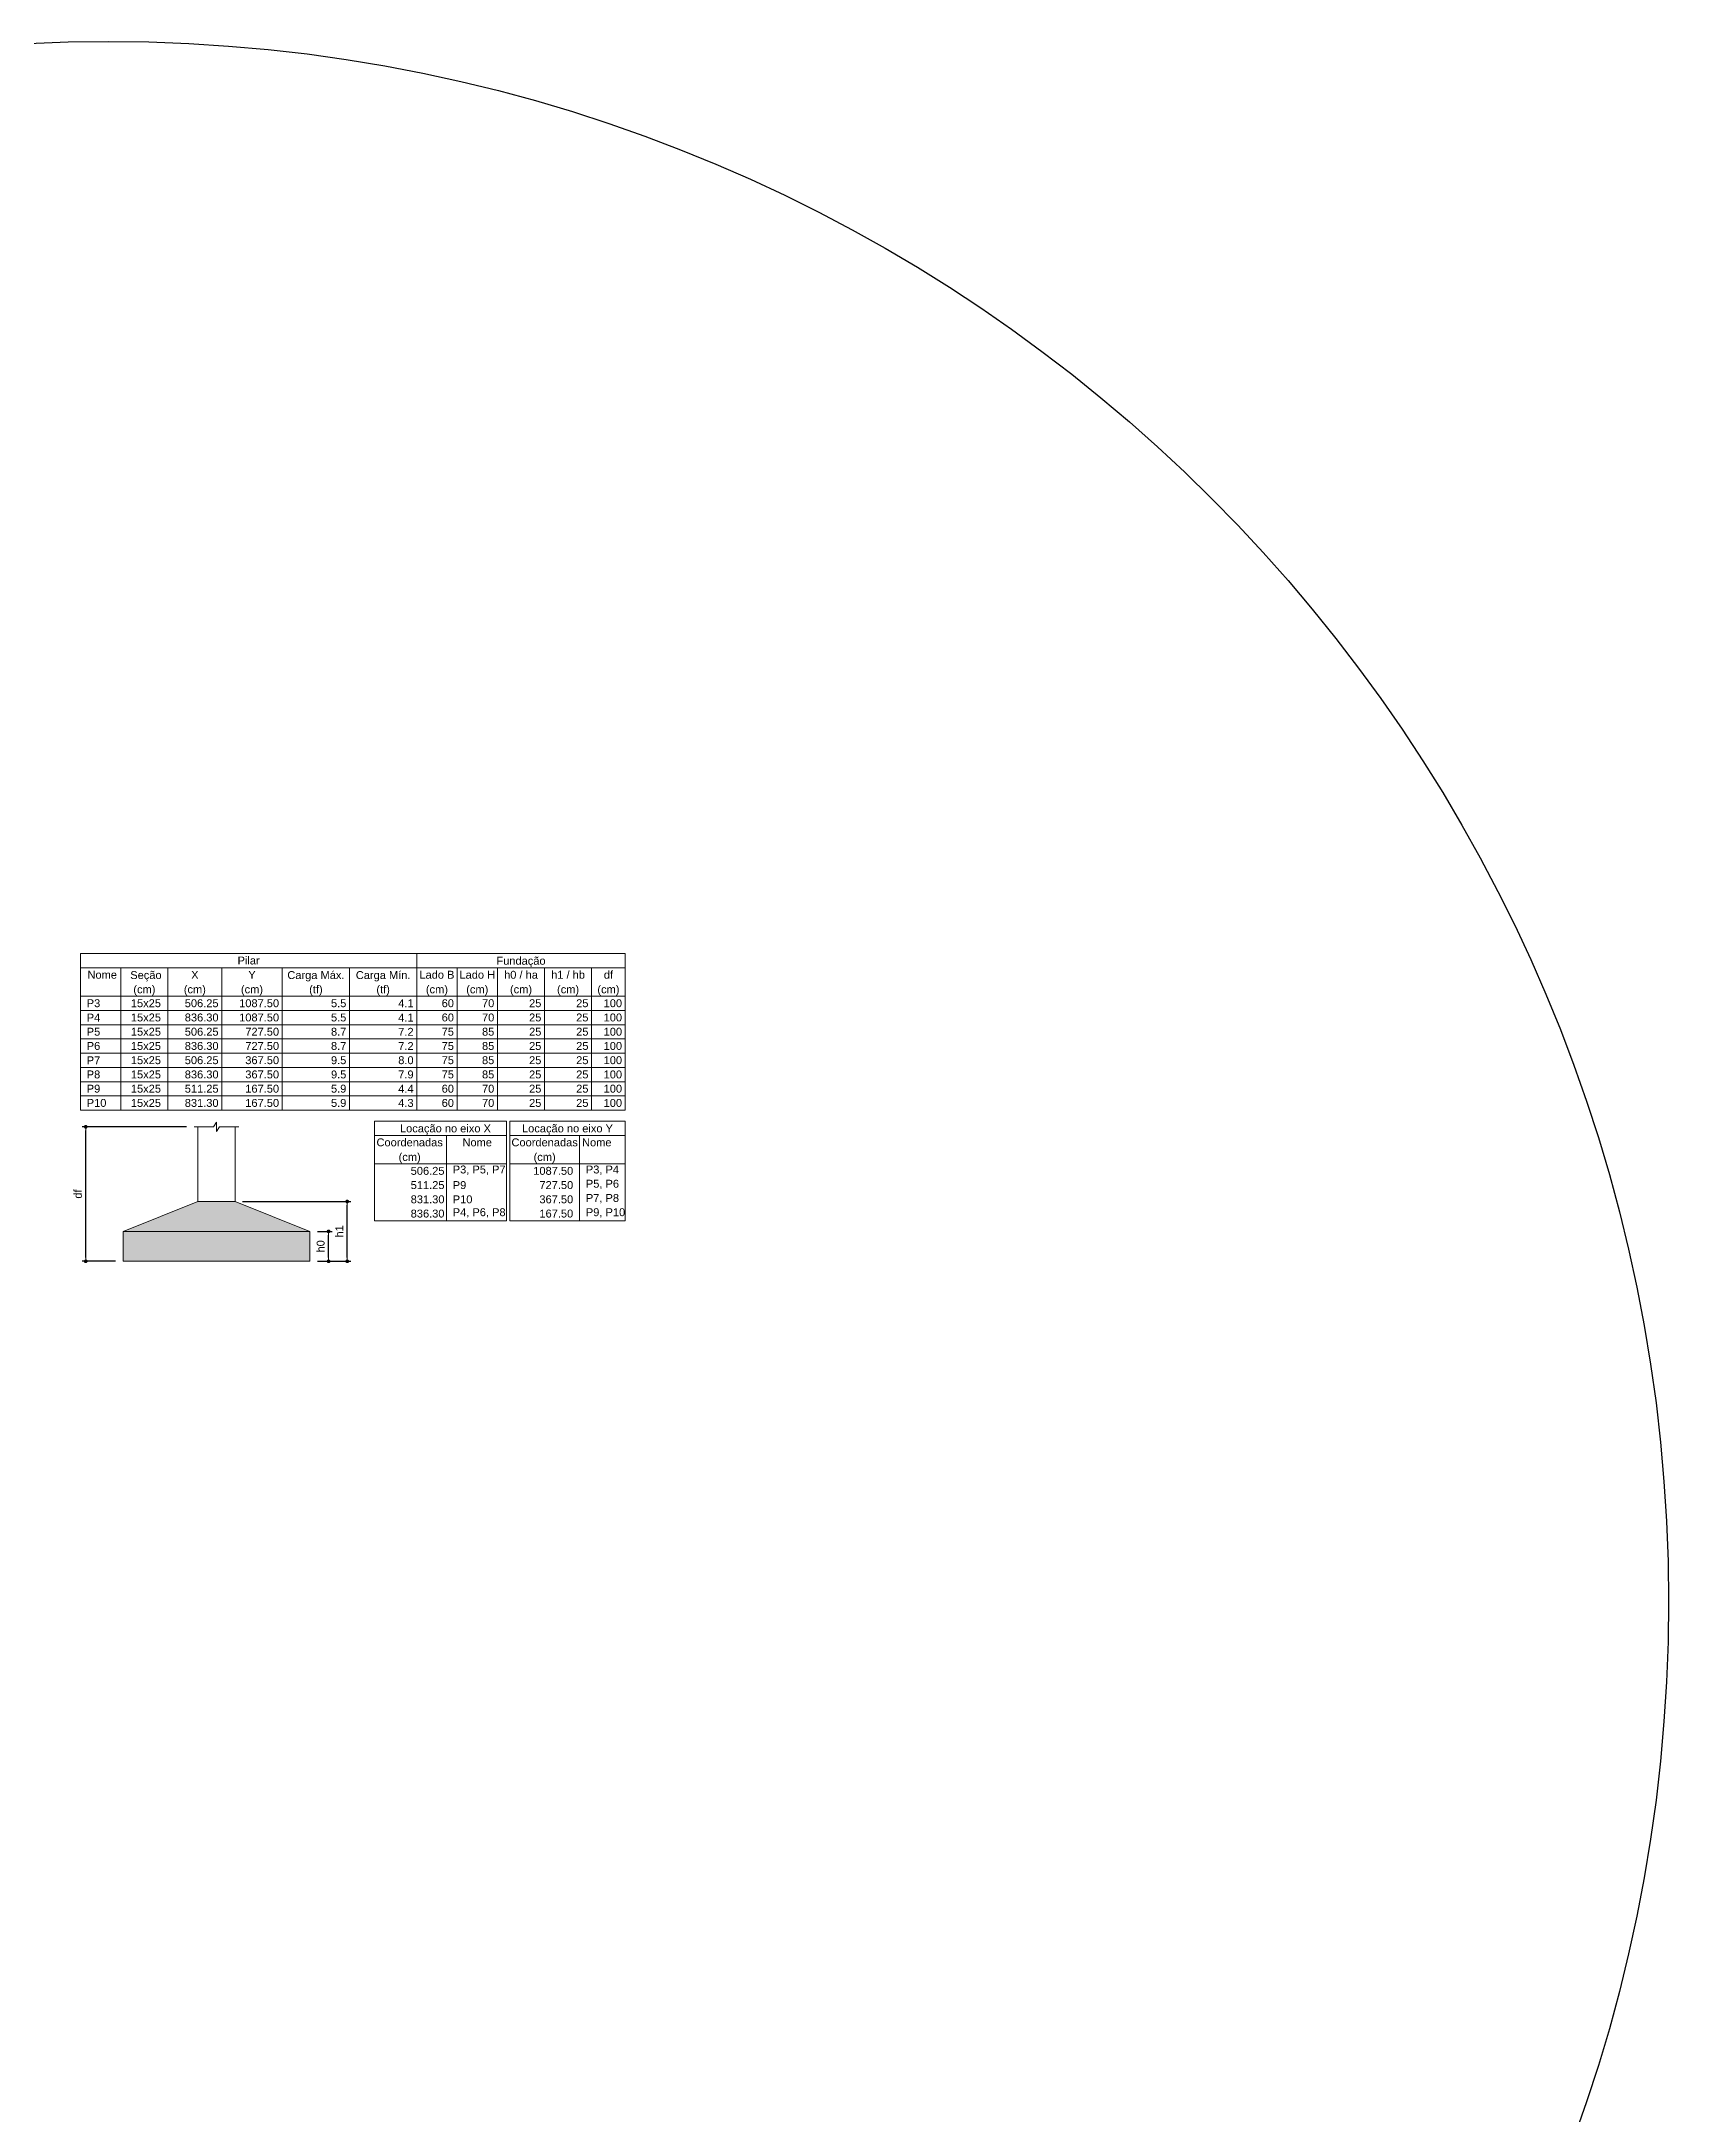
# Model space of a CAD drawing. Extents: x 5006 to 5323, y 875 to 3681.
# Drawn here: x 5230.2 to 5273.8, y 3625.6 to 3681.1 of the extents above; entities that cross this region are included whole.
import ezdxf

# ---------------------------------------------------------------- set-up
doc = ezdxf.new("R2010")
doc.units = 0
doc.header["$LTSCALE"] = 2
for name, color, linetype, lineweight in [('LC-Cotas', 7, 'Continuous', 5), ('LC-Hachuras das sapatas', 43, 'Continuous', 5), ('LC-Seção das fundações', 7, 'Continuous', 5), ('LC-Tabelas', 1, 'Continuous', 20), ('LC-Textos das tabelas', 5, 'Continuous', 5)]:
    doc.layers.add(name, color=color, linetype=linetype, lineweight=lineweight)
doc.styles.add('ARIAL', font='arial.ttf')
doc.styles.get("Standard").update_dxf_attribs({"font": 'arial.ttf'})
doc.dimstyles.new('UM_1.000000', dxfattribs={"dimtxt": 0.18, "dimasz": 0.1, "dimexe": 0.1, "dimexo": 0.2, "dimgap": 0, "dimtad": 1, "dimtih": 1, "dimtoh": 1, "dimdec": 1, "dimzin": 0, "dimdsep": 46, "dimtxsty": 'Standard', "dimcen": 0.09, "dimdle": 0.1, "dimadec": 1, "dimazin": 2, "dimtfac": 1, "dimtdec": 4, "dimtofl": 0, "dimtmove": 0, "dimatfit": 3, "dimfxl": 1, "dimtolj": 1, "dimarcsym": 0})

# ---------------------------------------------------------------- blocks, each defined once
blk = doc.blocks.new('_DOT')
at = {"color": 0, "linetype": 'ByBlock'}
blk.add_line((-0.5, 0), (-1, 0), dxfattribs=at)
at = {"color": 0, "linetype": 'ByBlock', "const_width": 0.5}
blk.add_lwpolyline([(-0.25, 0, 1), (0.25, 0, 1)], format="xyb", close=True, dxfattribs=at)
blk = doc.blocks.new('*D707')
at = {"layer": 'Defpoints', "color": 0, "transparency": 16777216}
for p in [(5231.402, 3652.075), (5234.302, 3652.075), (5232.402, 3648.475)]:
    blk.add_point(p, dxfattribs=at)
at = {"layer": 'LC-Cotas', "color": 0, "lineweight": -2, "transparency": 16777216}
for p, q in [((5234.102, 3652.075), (5231.302, 3652.075)), ((5231.402, 3648.575), (5231.402, 3651.975)), ((5232.202, 3648.475), (5231.302, 3648.475))]:
    blk.add_line(p, q, dxfattribs=at)
at = {"layer": 'LC-Cotas', "color": 0, "lineweight": -2, "transparency": 16777216, "xscale": 0.1, "yscale": 0.1, "zscale": 0.1}
for p, rotation in [((5231.402, 3652.075), 90), ((5231.402, 3648.475), 270)]:
    blk.add_blockref('_DOT', p, dxfattribs=dict(at, rotation=rotation))
at = {"layer": 'LC-Cotas', "transparency": 16777216, "insert": (5231.191, 3650.275), "char_height": 0.2118, "attachment_point": 5, "rotation": 90, "style": 'ARIAL'}
blk.add_mtext('\\A1;df', dxfattribs=at)
blk = doc.blocks.new('*D708')
at = {"layer": 'Defpoints', "color": 0, "transparency": 16777216}
for p in [(5237.402, 3649.275), (5237.902, 3649.275), (5237.402, 3648.475)]:
    blk.add_point(p, dxfattribs=at)
at = {"layer": 'LC-Cotas', "color": 0, "lineweight": -2, "transparency": 16777216}
for p, q in [((5237.602, 3649.275), (5238.002, 3649.275)), ((5237.902, 3648.575), (5237.902, 3649.175)), ((5237.602, 3648.475), (5238.002, 3648.475))]:
    blk.add_line(p, q, dxfattribs=at)
at = {"layer": 'LC-Cotas', "color": 0, "lineweight": -2, "transparency": 16777216, "xscale": 0.1, "yscale": 0.1, "zscale": 0.1}
for p, rotation in [((5237.902, 3649.275), 90), ((5237.902, 3648.475), 270)]:
    blk.add_blockref('_DOT', p, dxfattribs=dict(at, rotation=rotation))
at = {"layer": 'LC-Cotas', "transparency": 16777216, "insert": (5237.691, 3648.875), "char_height": 0.2118, "attachment_point": 5, "rotation": 90, "style": 'ARIAL'}
blk.add_mtext('\\A1;h0', dxfattribs=at)
blk = doc.blocks.new('*D709')
at = {"layer": 'Defpoints', "color": 0, "transparency": 16777216}
for p in [(5235.402, 3650.075), (5238.402, 3650.075), (5237.402, 3648.475)]:
    blk.add_point(p, dxfattribs=at)
at = {"layer": 'LC-Cotas', "color": 0, "lineweight": -2, "transparency": 16777216}
for p, q in [((5235.602, 3650.075), (5238.502, 3650.075)), ((5238.402, 3648.575), (5238.402, 3649.975)), ((5237.602, 3648.475), (5238.502, 3648.475))]:
    blk.add_line(p, q, dxfattribs=at)
at = {"layer": 'LC-Cotas', "color": 0, "lineweight": -2, "transparency": 16777216, "xscale": 0.1, "yscale": 0.1, "zscale": 0.1}
for p, rotation in [((5238.402, 3650.075), 90), ((5238.402, 3648.475), 270)]:
    blk.add_blockref('_DOT', p, dxfattribs=dict(at, rotation=rotation))
at = {"layer": 'LC-Cotas', "transparency": 16777216, "insert": (5238.191, 3649.275), "char_height": 0.2118, "attachment_point": 5, "rotation": 90, "style": 'ARIAL'}
blk.add_mtext('\\A1;h1', dxfattribs=at)

msp = doc.modelspace()

# ---------------------------------------------------------------- hatches: boundary and pattern name
at = {"layer": 'LC-Hachuras das sapatas', "linetype": 'Continuous'}
msp.add_hatch(color=256, dxfattribs=at).paths.add_polyline_path([(5232.4024, 3648.4754), (5237.4024, 3648.4754), (5237.4024, 3649.2754), (5235.4024, 3650.0754), (5234.4024, 3650.0754), (5232.4024, 3649.2754), (5232.4024, 3648.4754)])

# ---------------------------------------------------------------- linework, layer by layer
msp.add_circle((5232.0127, 3639.3657), 41.7611)
at = {"layer": 'LC-Seção das fundações'}
for p, q in [((5234.4024, 3652.0754), (5234.4024, 3650.0754)), ((5235.4024, 3652.0754), (5235.4024, 3650.0754)), ((5232.4024, 3649.2754), (5237.4024, 3649.2754))]:
    msp.add_line(p, q, dxfattribs=at)
msp.add_lwpolyline([(5234.3024, 3652.0754), (5234.8184, 3652.0754), (5234.9024, 3652.2014), (5234.9024, 3651.9494), (5234.9864, 3652.0754), (5235.5024, 3652.0754)], dxfattribs=at)
msp.add_lwpolyline([(5232.4024, 3648.4754), (5237.4024, 3648.4754), (5237.4024, 3649.2754), (5235.4024, 3650.0754), (5234.4024, 3650.0754), (5232.4024, 3649.2754), (5232.4024, 3648.4754)], close=True, dxfattribs=at)
at = {"layer": 'LC-Tabelas'}
for p, q in [((5239.1315, 3652.2273), (5242.664, 3652.2273)), ((5239.1315, 3652.2273), (5239.1315, 3649.5586)), ((5242.664, 3652.2273), (5242.664, 3649.5586)), ((5242.7532, 3652.2273), (5245.8444, 3652.2273)), ((5242.7532, 3652.2273), (5242.7532, 3649.5586)), ((5245.8444, 3652.2273), (5245.8444, 3649.5586)), ((5239.1315, 3651.8461), (5242.664, 3651.8461)), ((5241.0579, 3651.8461), (5241.0579, 3649.5586)), ((5242.7532, 3651.8461), (5245.8444, 3651.8461)), ((5244.6209, 3651.8461), (5244.6209, 3649.5586)), ((5239.1315, 3651.0836), (5242.664, 3651.0836)), ((5242.7532, 3651.0836), (5245.8444, 3651.0836)), ((5239.1315, 3649.5586), (5242.664, 3649.5586)), ((5242.7532, 3649.5586), (5245.8444, 3649.5586))]:
    msp.add_line(p, q, dxfattribs=at)
for points in [[(5231.262, 3656.3329), (5231.262, 3656.7141), (5240.2635, 3656.7141), (5240.2635, 3656.3329), (5231.262, 3656.3329)], [(5231.262, 3655.5704), (5231.262, 3656.3329), (5232.3421, 3656.3329), (5232.3421, 3655.5704), (5231.262, 3655.5704)], [(5232.3421, 3655.5704), (5232.3421, 3656.3329), (5233.6024, 3656.3329), (5233.6024, 3655.5704), (5232.3421, 3655.5704)], [(5233.6024, 3655.5704), (5233.6024, 3656.3329), (5235.0426, 3656.3329), (5235.0426, 3655.5704), (5233.6024, 3655.5704)], [(5235.0426, 3655.5704), (5235.0426, 3656.3329), (5236.6629, 3656.3329), (5236.6629, 3655.5704), (5235.0426, 3655.5704)], [(5236.6629, 3655.5704), (5236.6629, 3656.3329), (5238.4632, 3656.3329), (5238.4632, 3655.5704), (5236.6629, 3655.5704)], [(5238.4632, 3655.5704), (5238.4632, 3656.3329), (5240.2635, 3656.3329), (5240.2635, 3655.5704), (5238.4632, 3655.5704)], [(5240.2635, 3656.3329), (5240.2635, 3656.7141), (5245.8444, 3656.7141), (5245.8444, 3656.3329), (5240.2635, 3656.3329)], [(5240.2635, 3655.5704), (5240.2635, 3656.3329), (5241.3436, 3656.3329), (5241.3436, 3655.5704), (5240.2635, 3655.5704)], [(5241.3436, 3655.5704), (5241.3436, 3656.3329), (5242.4238, 3656.3329), (5242.4238, 3655.5704), (5241.3436, 3655.5704)], [(5242.4238, 3655.5704), (5242.4238, 3656.3329), (5243.684, 3656.3329), (5243.684, 3655.5704), (5242.4238, 3655.5704)], [(5243.684, 3655.5704), (5243.684, 3656.3329), (5244.9442, 3656.3329), (5244.9442, 3655.5704), (5243.684, 3655.5704)], [(5244.9442, 3655.5704), (5244.9442, 3656.3329), (5245.8444, 3656.3329), (5245.8444, 3655.5704), (5244.9442, 3655.5704)], [(5231.262, 3655.1892), (5231.262, 3655.5704), (5232.3421, 3655.5704), (5232.3421, 3655.1892), (5231.262, 3655.1892)], [(5232.3421, 3655.1892), (5232.3421, 3655.5704), (5233.6024, 3655.5704), (5233.6024, 3655.1892), (5232.3421, 3655.1892)], [(5233.6024, 3655.1892), (5233.6024, 3655.5704), (5235.0426, 3655.5704), (5235.0426, 3655.1892), (5233.6024, 3655.1892)], [(5235.0426, 3655.1892), (5235.0426, 3655.5704), (5236.6629, 3655.5704), (5236.6629, 3655.1892), (5235.0426, 3655.1892)], [(5236.6629, 3655.1892), (5236.6629, 3655.5704), (5238.4632, 3655.5704), (5238.4632, 3655.1892), (5236.6629, 3655.1892)], [(5238.4632, 3655.1892), (5238.4632, 3655.5704), (5240.2635, 3655.5704), (5240.2635, 3655.1892), (5238.4632, 3655.1892)], [(5240.2635, 3655.1892), (5240.2635, 3655.5704), (5241.3436, 3655.5704), (5241.3436, 3655.1892), (5240.2635, 3655.1892)], [(5241.3436, 3655.1892), (5241.3436, 3655.5704), (5242.4238, 3655.5704), (5242.4238, 3655.1892), (5241.3436, 3655.1892)], [(5242.4238, 3655.1892), (5242.4238, 3655.5704), (5243.684, 3655.5704), (5243.684, 3655.1892), (5242.4238, 3655.1892)], [(5243.684, 3655.1892), (5243.684, 3655.5704), (5244.9442, 3655.5704), (5244.9442, 3655.1892), (5243.684, 3655.1892)], [(5244.9442, 3655.1892), (5244.9442, 3655.5704), (5245.8444, 3655.5704), (5245.8444, 3655.1892), (5244.9442, 3655.1892)], [(5231.262, 3654.8079), (5231.262, 3655.1892), (5232.3421, 3655.1892), (5232.3421, 3654.8079), (5231.262, 3654.8079)], [(5231.262, 3654.4267), (5231.262, 3654.8079), (5232.3421, 3654.8079), (5232.3421, 3654.4267), (5231.262, 3654.4267)], [(5232.3421, 3654.8079), (5232.3421, 3655.1892), (5233.6024, 3655.1892), (5233.6024, 3654.8079), (5232.3421, 3654.8079)], [(5232.3421, 3654.4267), (5232.3421, 3654.8079), (5233.6024, 3654.8079), (5233.6024, 3654.4267), (5232.3421, 3654.4267)], [(5233.6024, 3654.8079), (5233.6024, 3655.1892), (5235.0426, 3655.1892), (5235.0426, 3654.8079), (5233.6024, 3654.8079)], [(5233.6024, 3654.4267), (5233.6024, 3654.8079), (5235.0426, 3654.8079), (5235.0426, 3654.4267), (5233.6024, 3654.4267)], [(5235.0426, 3654.8079), (5235.0426, 3655.1892), (5236.6629, 3655.1892), (5236.6629, 3654.8079), (5235.0426, 3654.8079)], [(5235.0426, 3654.4267), (5235.0426, 3654.8079), (5236.6629, 3654.8079), (5236.6629, 3654.4267), (5235.0426, 3654.4267)], [(5236.6629, 3654.8079), (5236.6629, 3655.1892), (5238.4632, 3655.1892), (5238.4632, 3654.8079), (5236.6629, 3654.8079)], [(5236.6629, 3654.4267), (5236.6629, 3654.8079), (5238.4632, 3654.8079), (5238.4632, 3654.4267), (5236.6629, 3654.4267)], [(5238.4632, 3654.8079), (5238.4632, 3655.1892), (5240.2635, 3655.1892), (5240.2635, 3654.8079), (5238.4632, 3654.8079)], [(5238.4632, 3654.4267), (5238.4632, 3654.8079), (5240.2635, 3654.8079), (5240.2635, 3654.4267), (5238.4632, 3654.4267)], [(5240.2635, 3654.8079), (5240.2635, 3655.1892), (5241.3436, 3655.1892), (5241.3436, 3654.8079), (5240.2635, 3654.8079)], [(5240.2635, 3654.4267), (5240.2635, 3654.8079), (5241.3436, 3654.8079), (5241.3436, 3654.4267), (5240.2635, 3654.4267)], [(5241.3436, 3654.8079), (5241.3436, 3655.1892), (5242.4238, 3655.1892), (5242.4238, 3654.8079), (5241.3436, 3654.8079)], [(5241.3436, 3654.4267), (5241.3436, 3654.8079), (5242.4238, 3654.8079), (5242.4238, 3654.4267), (5241.3436, 3654.4267)], [(5242.4238, 3654.8079), (5242.4238, 3655.1892), (5243.684, 3655.1892), (5243.684, 3654.8079), (5242.4238, 3654.8079)], [(5242.4238, 3654.4267), (5242.4238, 3654.8079), (5243.684, 3654.8079), (5243.684, 3654.4267), (5242.4238, 3654.4267)], [(5243.684, 3654.8079), (5243.684, 3655.1892), (5244.9442, 3655.1892), (5244.9442, 3654.8079), (5243.684, 3654.8079)], [(5243.684, 3654.4267), (5243.684, 3654.8079), (5244.9442, 3654.8079), (5244.9442, 3654.4267), (5243.684, 3654.4267)], [(5244.9442, 3654.8079), (5244.9442, 3655.1892), (5245.8444, 3655.1892), (5245.8444, 3654.8079), (5244.9442, 3654.8079)], [(5244.9442, 3654.4267), (5244.9442, 3654.8079), (5245.8444, 3654.8079), (5245.8444, 3654.4267), (5244.9442, 3654.4267)], [(5231.262, 3654.0455), (5231.262, 3654.4267), (5232.3421, 3654.4267), (5232.3421, 3654.0455), (5231.262, 3654.0455)], [(5232.3421, 3654.0455), (5232.3421, 3654.4267), (5233.6024, 3654.4267), (5233.6024, 3654.0455), (5232.3421, 3654.0455)], [(5233.6024, 3654.0455), (5233.6024, 3654.4267), (5235.0426, 3654.4267), (5235.0426, 3654.0455), (5233.6024, 3654.0455)], [(5235.0426, 3654.0455), (5235.0426, 3654.4267), (5236.6629, 3654.4267), (5236.6629, 3654.0455), (5235.0426, 3654.0455)], [(5236.6629, 3654.0455), (5236.6629, 3654.4267), (5238.4632, 3654.4267), (5238.4632, 3654.0455), (5236.6629, 3654.0455)], [(5238.4632, 3654.0455), (5238.4632, 3654.4267), (5240.2635, 3654.4267), (5240.2635, 3654.0455), (5238.4632, 3654.0455)], [(5240.2635, 3654.0455), (5240.2635, 3654.4267), (5241.3436, 3654.4267), (5241.3436, 3654.0455), (5240.2635, 3654.0455)], [(5241.3436, 3654.0455), (5241.3436, 3654.4267), (5242.4238, 3654.4267), (5242.4238, 3654.0455), (5241.3436, 3654.0455)], [(5242.4238, 3654.0455), (5242.4238, 3654.4267), (5243.684, 3654.4267), (5243.684, 3654.0455), (5242.4238, 3654.0455)], [(5243.684, 3654.0455), (5243.684, 3654.4267), (5244.9442, 3654.4267), (5244.9442, 3654.0455), (5243.684, 3654.0455)], [(5244.9442, 3654.0455), (5244.9442, 3654.4267), (5245.8444, 3654.4267), (5245.8444, 3654.0455), (5244.9442, 3654.0455)], [(5231.262, 3653.6642), (5231.262, 3654.0455), (5232.3421, 3654.0455), (5232.3421, 3653.6642), (5231.262, 3653.6642)], [(5231.262, 3653.283), (5231.262, 3653.6642), (5232.3421, 3653.6642), (5232.3421, 3653.283), (5231.262, 3653.283)], [(5232.3421, 3653.6642), (5232.3421, 3654.0455), (5233.6024, 3654.0455), (5233.6024, 3653.6642), (5232.3421, 3653.6642)], [(5232.3421, 3653.283), (5232.3421, 3653.6642), (5233.6024, 3653.6642), (5233.6024, 3653.283), (5232.3421, 3653.283)], [(5233.6024, 3653.6642), (5233.6024, 3654.0455), (5235.0426, 3654.0455), (5235.0426, 3653.6642), (5233.6024, 3653.6642)], [(5233.6024, 3653.283), (5233.6024, 3653.6642), (5235.0426, 3653.6642), (5235.0426, 3653.283), (5233.6024, 3653.283)], [(5235.0426, 3653.6642), (5235.0426, 3654.0455), (5236.6629, 3654.0455), (5236.6629, 3653.6642), (5235.0426, 3653.6642)], [(5235.0426, 3653.283), (5235.0426, 3653.6642), (5236.6629, 3653.6642), (5236.6629, 3653.283), (5235.0426, 3653.283)], [(5236.6629, 3653.6642), (5236.6629, 3654.0455), (5238.4632, 3654.0455), (5238.4632, 3653.6642), (5236.6629, 3653.6642)], [(5236.6629, 3653.283), (5236.6629, 3653.6642), (5238.4632, 3653.6642), (5238.4632, 3653.283), (5236.6629, 3653.283)], [(5238.4632, 3653.6642), (5238.4632, 3654.0455), (5240.2635, 3654.0455), (5240.2635, 3653.6642), (5238.4632, 3653.6642)], [(5238.4632, 3653.283), (5238.4632, 3653.6642), (5240.2635, 3653.6642), (5240.2635, 3653.283), (5238.4632, 3653.283)], [(5240.2635, 3653.6642), (5240.2635, 3654.0455), (5241.3436, 3654.0455), (5241.3436, 3653.6642), (5240.2635, 3653.6642)], [(5240.2635, 3653.283), (5240.2635, 3653.6642), (5241.3436, 3653.6642), (5241.3436, 3653.283), (5240.2635, 3653.283)], [(5241.3436, 3653.6642), (5241.3436, 3654.0455), (5242.4238, 3654.0455), (5242.4238, 3653.6642), (5241.3436, 3653.6642)], [(5241.3436, 3653.283), (5241.3436, 3653.6642), (5242.4238, 3653.6642), (5242.4238, 3653.283), (5241.3436, 3653.283)], [(5242.4238, 3653.6642), (5242.4238, 3654.0455), (5243.684, 3654.0455), (5243.684, 3653.6642), (5242.4238, 3653.6642)], [(5242.4238, 3653.283), (5242.4238, 3653.6642), (5243.684, 3653.6642), (5243.684, 3653.283), (5242.4238, 3653.283)], [(5243.684, 3653.6642), (5243.684, 3654.0455), (5244.9442, 3654.0455), (5244.9442, 3653.6642), (5243.684, 3653.6642)], [(5243.684, 3653.283), (5243.684, 3653.6642), (5244.9442, 3653.6642), (5244.9442, 3653.283), (5243.684, 3653.283)], [(5244.9442, 3653.6642), (5244.9442, 3654.0455), (5245.8444, 3654.0455), (5245.8444, 3653.6642), (5244.9442, 3653.6642)], [(5244.9442, 3653.283), (5244.9442, 3653.6642), (5245.8444, 3653.6642), (5245.8444, 3653.283), (5244.9442, 3653.283)], [(5231.262, 3652.9017), (5231.262, 3653.283), (5232.3421, 3653.283), (5232.3421, 3652.9017), (5231.262, 3652.9017)], [(5232.3421, 3652.9017), (5232.3421, 3653.283), (5233.6024, 3653.283), (5233.6024, 3652.9017), (5232.3421, 3652.9017)], [(5233.6024, 3652.9017), (5233.6024, 3653.283), (5235.0426, 3653.283), (5235.0426, 3652.9017), (5233.6024, 3652.9017)], [(5235.0426, 3652.9017), (5235.0426, 3653.283), (5236.6629, 3653.283), (5236.6629, 3652.9017), (5235.0426, 3652.9017)], [(5236.6629, 3652.9017), (5236.6629, 3653.283), (5238.4632, 3653.283), (5238.4632, 3652.9017), (5236.6629, 3652.9017)], [(5238.4632, 3652.9017), (5238.4632, 3653.283), (5240.2635, 3653.283), (5240.2635, 3652.9017), (5238.4632, 3652.9017)], [(5240.2635, 3652.9017), (5240.2635, 3653.283), (5241.3436, 3653.283), (5241.3436, 3652.9017), (5240.2635, 3652.9017)], [(5241.3436, 3652.9017), (5241.3436, 3653.283), (5242.4238, 3653.283), (5242.4238, 3652.9017), (5241.3436, 3652.9017)], [(5242.4238, 3652.9017), (5242.4238, 3653.283), (5243.684, 3653.283), (5243.684, 3652.9017), (5242.4238, 3652.9017)], [(5243.684, 3652.9017), (5243.684, 3653.283), (5244.9442, 3653.283), (5244.9442, 3652.9017), (5243.684, 3652.9017)], [(5244.9442, 3652.9017), (5244.9442, 3653.283), (5245.8444, 3653.283), (5245.8444, 3652.9017), (5244.9442, 3652.9017)], [(5231.262, 3652.5205), (5231.262, 3652.9017), (5232.3421, 3652.9017), (5232.3421, 3652.5205), (5231.262, 3652.5205)], [(5232.3421, 3652.5205), (5232.3421, 3652.9017), (5233.6024, 3652.9017), (5233.6024, 3652.5205), (5232.3421, 3652.5205)], [(5233.6024, 3652.5205), (5233.6024, 3652.9017), (5235.0426, 3652.9017), (5235.0426, 3652.5205), (5233.6024, 3652.5205)], [(5235.0426, 3652.5205), (5235.0426, 3652.9017), (5236.6629, 3652.9017), (5236.6629, 3652.5205), (5235.0426, 3652.5205)], [(5236.6629, 3652.5205), (5236.6629, 3652.9017), (5238.4632, 3652.9017), (5238.4632, 3652.5205), (5236.6629, 3652.5205)], [(5238.4632, 3652.5205), (5238.4632, 3652.9017), (5240.2635, 3652.9017), (5240.2635, 3652.5205), (5238.4632, 3652.5205)], [(5240.2635, 3652.5205), (5240.2635, 3652.9017), (5241.3436, 3652.9017), (5241.3436, 3652.5205), (5240.2635, 3652.5205)], [(5241.3436, 3652.5205), (5241.3436, 3652.9017), (5242.4238, 3652.9017), (5242.4238, 3652.5205), (5241.3436, 3652.5205)], [(5242.4238, 3652.5205), (5242.4238, 3652.9017), (5243.684, 3652.9017), (5243.684, 3652.5205), (5242.4238, 3652.5205)], [(5243.684, 3652.5205), (5243.684, 3652.9017), (5244.9442, 3652.9017), (5244.9442, 3652.5205), (5243.684, 3652.5205)], [(5244.9442, 3652.5205), (5244.9442, 3652.9017), (5245.8444, 3652.9017), (5245.8444, 3652.5205), (5244.9442, 3652.5205)]]:
    msp.add_lwpolyline(points, close=True, dxfattribs=at)

# ---------------------------------------------------------------- texts
at = {"layer": 'LC-Textos das tabelas', "linetype": 'Continuous', "char_height": 0.2118, "line_spacing_factor": 0.798, "style": 'ARIAL'}
for s, insert, width, attachment_point in [('Pilar', (5235.7627, 3656.4176), 1.186844, 8), ('Fundação', (5243.0543, 3656.348), 2.638751, 8), (' Nome ', (5231.8021, 3656.0364), 1.912219, 8), (' Seção ', (5232.9723, 3655.966), 2.011871, 8), ('(cm)', (5232.9723, 3655.585), 1.185975, 8), ('(cm)', (5234.3223, 3655.585), 1.185975, 8), ('X', (5234.3225, 3656.0364), 0.395711, 8), ('(cm)', (5235.8523, 3655.585), 1.185975, 8), ('Y', (5235.8527, 3656.0364), 0.395711, 8), ('Carga Máx.', (5237.5633, 3655.966), 3.066328, 8), ('(tf)', (5237.5633, 3655.585), 0.724795, 8), ('Carga Mín.', (5239.3633, 3655.966), 2.934521, 8), ('(tf)', (5239.3633, 3655.585), 0.724795, 8), ('Lado B', (5240.8036, 3656.0364), 1.880353, 8), ('(cm)', (5240.8033, 3655.585), 1.185975, 8), ('Lado H', (5241.8837, 3656.0364), 1.913088, 8), ('(cm)', (5241.8833, 3655.585), 1.185975, 8), ('h0 / ha', (5243.0539, 3656.0364), 1.814305, 8), ('(cm)', (5243.0543, 3655.585), 1.185975, 8), ('h1 / hb', (5244.3141, 3656.0364), 1.814305, 8), ('(cm)', (5244.3143, 3655.585), 1.185975, 8), ('(cm)', (5245.3943, 3655.585), 1.185975, 8), ('df', (5245.3943, 3656.0364), 0.494784, 8), (' P3 ', (5231.3467, 3655.2739), 1.055327, 7), (' 15x25 ', (5232.9722, 3655.2739), 1.946112, 8), (' 506.25 ', (5234.9579, 3655.2739), 2.144257, 9), (' 1087.50 ', (5236.5781, 3655.2739), 2.47421, 9), (' 5.5 ', (5238.3784, 3655.2739), 1.154399, 9), (' 4.1 ', (5240.1787, 3655.2739), 1.154399, 9), (' 60 ', (5241.2589, 3655.2739), 0.989568, 9), (' 70 ', (5242.3391, 3655.2739), 0.989568, 9), (' 25 ', (5243.5993, 3655.2739), 0.989568, 9), (' 25 ', (5244.8595, 3655.2739), 0.989568, 9), (' 100 ', (5245.7597, 3655.2739), 1.319521, 9), (' P4 ', (5231.3467, 3654.8927), 1.055327, 7), (' P5 ', (5231.3467, 3654.5114), 1.055327, 7), (' 15x25 ', (5232.9722, 3654.8927), 1.946112, 8), (' 15x25 ', (5232.9722, 3654.5114), 1.946112, 8), (' 506.25 ', (5234.9579, 3654.5114), 2.144257, 9), (' 836.30 ', (5234.9579, 3654.8927), 2.144257, 9), (' 1087.50 ', (5236.5781, 3654.8927), 2.47421, 9), (' 727.50 ', (5236.5781, 3654.5114), 2.144257, 9), (' 5.5 ', (5238.3784, 3654.8927), 1.154399, 9), (' 8.7 ', (5238.3784, 3654.5114), 1.154399, 9), (' 4.1 ', (5240.1787, 3654.8927), 1.154399, 9), (' 7.2 ', (5240.1787, 3654.5114), 1.154399, 9), (' 60 ', (5241.2589, 3654.8927), 0.989568, 9), (' 75 ', (5241.2589, 3654.5114), 0.989568, 9), (' 85 ', (5242.3391, 3654.5114), 0.989568, 9), (' 70 ', (5242.3391, 3654.8927), 0.989568, 9), (' 25 ', (5243.5993, 3654.8927), 0.989568, 9), (' 25 ', (5243.5993, 3654.5114), 0.989568, 9), (' 25 ', (5244.8595, 3654.8927), 0.989568, 9), (' 25 ', (5244.8595, 3654.5114), 0.989568, 9), (' 100 ', (5245.7597, 3654.8927), 1.319521, 9), (' 100 ', (5245.7597, 3654.5114), 1.319521, 9), (' P6 ', (5231.3467, 3654.1302), 1.055327, 7), (' 15x25 ', (5232.9722, 3654.1302), 1.946112, 8), (' 836.30 ', (5234.9579, 3654.1302), 2.144257, 9), (' 727.50 ', (5236.5781, 3654.1302), 2.144257, 9), (' 8.7 ', (5238.3784, 3654.1302), 1.154399, 9), (' 7.2 ', (5240.1787, 3654.1302), 1.154399, 9), (' 75 ', (5241.2589, 3654.1302), 0.989568, 9), (' 85 ', (5242.3391, 3654.1302), 0.989568, 9), (' 25 ', (5243.5993, 3654.1302), 0.989568, 9), (' 25 ', (5244.8595, 3654.1302), 0.989568, 9), (' 100 ', (5245.7597, 3654.1302), 1.319521, 9), (' P7 ', (5231.3467, 3653.7489), 1.055327, 7), (' P8 ', (5231.3467, 3653.3677), 1.055327, 7), (' 15x25 ', (5232.9722, 3653.7489), 1.946112, 8), (' 15x25 ', (5232.9722, 3653.3677), 1.946112, 8), (' 506.25 ', (5234.9579, 3653.7489), 2.144257, 9), (' 836.30 ', (5234.9579, 3653.3677), 2.144257, 9), (' 367.50 ', (5236.5781, 3653.7489), 2.144257, 9), (' 367.50 ', (5236.5781, 3653.3677), 2.144257, 9), (' 9.5 ', (5238.3784, 3653.7489), 1.154399, 9), (' 9.5 ', (5238.3784, 3653.3677), 1.154399, 9), (' 8.0 ', (5240.1787, 3653.7489), 1.154399, 9), (' 7.9 ', (5240.1787, 3653.3677), 1.154399, 9), (' 75 ', (5241.2589, 3653.7489), 0.989568, 9), (' 75 ', (5241.2589, 3653.3677), 0.989568, 9), (' 85 ', (5242.3391, 3653.7489), 0.989568, 9), (' 85 ', (5242.3391, 3653.3677), 0.989568, 9), (' 25 ', (5243.5993, 3653.7489), 0.989568, 9), (' 25 ', (5243.5993, 3653.3677), 0.989568, 9), (' 25 ', (5244.8595, 3653.7489), 0.989568, 9), (' 25 ', (5244.8595, 3653.3677), 0.989568, 9), (' 100 ', (5245.7597, 3653.7489), 1.319521, 9), (' 100 ', (5245.7597, 3653.3677), 1.319521, 9), (' P9 ', (5231.3467, 3652.9865), 1.055327, 7), (' 15x25 ', (5232.9722, 3652.9865), 1.946112, 8), (' 511.25 ', (5234.9579, 3652.9865), 2.144257, 9), (' 167.50 ', (5236.5781, 3652.9865), 2.144257, 9), (' 5.9 ', (5238.3784, 3652.9865), 1.154399, 9), (' 4.4 ', (5240.1787, 3652.9865), 1.154399, 9), (' 60 ', (5241.2589, 3652.9865), 0.989568, 9), (' 70 ', (5242.3391, 3652.9865), 0.989568, 9), (' 25 ', (5243.5993, 3652.9865), 0.989568, 9), (' 25 ', (5244.8595, 3652.9865), 0.989568, 9), (' 100 ', (5245.7597, 3652.9865), 1.319521, 9), (' P10 ', (5231.3467, 3652.6052), 1.385279, 7), (' 15x25 ', (5232.9722, 3652.6052), 1.946112, 8), (' 831.30 ', (5234.9579, 3652.6052), 2.144257, 9), (' 167.50 ', (5236.5781, 3652.6052), 2.144257, 9), (' 5.9 ', (5238.3784, 3652.6052), 1.154399, 9), (' 4.3 ', (5240.1787, 3652.6052), 1.154399, 9), (' 60 ', (5241.2589, 3652.6052), 0.989568, 9), (' 70 ', (5242.3391, 3652.6052), 0.989568, 9), (' 25 ', (5243.5993, 3652.6052), 0.989568, 9), (' 25 ', (5244.8595, 3652.6052), 0.989568, 9), (' 100 ', (5245.7597, 3652.6052), 1.319521, 9), ('Locação no eixo X', (5241.0316, 3651.8612), 4.785018, 8), ('Locação no eixo Y', (5244.2988, 3651.8612), 4.606602, 8), ('Coordenadas', (5240.0737, 3651.5496), 3.581417, 8), ('(cm)', (5240.0733, 3651.0982), 1.192836, 8), ('Nome', (5241.8819, 3651.5496), 1.591418, 8), ('Coordenadas', (5243.687, 3651.5496), 3.581417, 8), ('(cm)', (5243.6866, 3651.0982), 1.192836, 8), ('Nome', (5245.0819, 3651.5496), 1.591418, 8), ('506.25', (5241.0057, 3650.7871), 1.824166, 9), ('P3, P5, P7', (5241.2273, 3650.7871), 2.854078, 7), ('1087.50', (5244.4515, 3650.7871), 2.155833, 9), ('P3, P4', (5244.7904, 3650.7871), 1.792163, 7), ('511.25', (5241.0057, 3650.4058), 1.824166, 9), ('831.30', (5241.0057, 3650.0246), 1.824166, 9), ('P9', (5241.2273, 3650.4058), 0.730248, 7), ('P10', (5241.2273, 3650.0246), 1.061915, 7), ('367.50', (5244.4515, 3650.0246), 1.824166, 9), ('727.50', (5244.4515, 3650.4058), 1.824166, 9), ('P5, P6', (5244.7904, 3650.4058), 1.792163, 7), ('P7, P8', (5244.7904, 3650.0246), 1.792163, 7), ('836.30', (5241.0057, 3649.6434), 1.824166, 9), ('P4, P6, P8', (5241.2273, 3649.6434), 2.854078, 7), ('167.50', (5244.4515, 3649.6434), 1.824166, 9), ('P9, P10', (5244.7904, 3649.6434), 2.12383, 7)]:
    msp.add_mtext(s, dxfattribs=dict(at, insert=insert, width=width, attachment_point=attachment_point))

# ---------------------------------------------------------------- dimensions: what is measured, and where the dimension line sits
at = {"layer": 'LC-Cotas'}
for base, p1, p2, text, picture, middle in [((5231.4024, 3652.0754), (5232.4024, 3648.4754), (5234.3024, 3652.0754), 'df', '*D707', (5231.1906, 3650.2754)), ((5238.4024, 3650.0754), (5237.4024, 3648.4754), (5235.4024, 3650.0754), 'h1', '*D709', (5238.1906, 3649.2754)), ((5237.9024, 3649.2754), (5237.4024, 3648.4754), (5237.4024, 3649.2754), 'h0', '*D708', (5237.6906, 3648.8754))]:
    dim = msp.add_linear_dim(base=base, p1=p1, p2=p2, angle=90, text=text, dimstyle='UM_1.000000', override={"dimtxt": 0.2118, "dimasz": 0.1, "dimexe": 0.1, "dimexo": 0.2, "dimtad": 1, "dimtih": 0, "dimtoh": 0, "dimdec": 1, "dimlfac": 1, "dimzin": 8, "dimtxsty": 'ARIAL', "dimblk": 'DOT', "dimblk1": 'DOT', "dimblk2": 'DOT', "dimsah": 1, "dimdle": 0.1, "dimse1": 0, "dimse2": 0, "dimclrt": 256, "dimadec": 1, "dimazin": 3, "dimtmove": 2, "dimldrblk": 'DOT'}, dxfattribs=at)
    dim.commit()
    dim.dimension.update_dxf_attribs({"geometry": picture, "text_midpoint": middle, "dimtype": 160, "text_rotation": 90})

doc.saveas('drawing.dxf')
